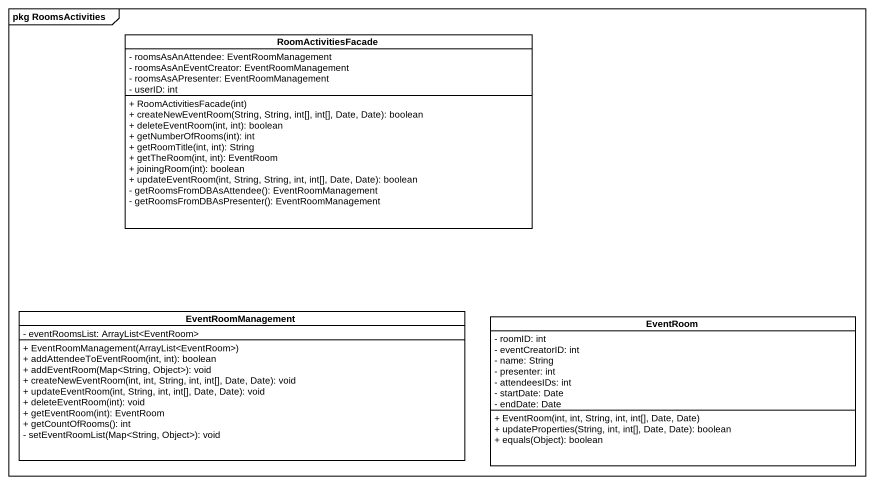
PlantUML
@startuml
mainframe pkg RoomsActivities
hide circle
hide empty members
skinparam classAttributeIconSize 0
class RoomActivitiesFacade {
  - roomsAsAnAttendee: EventRoomManagement
  - roomsAsAnEventCreator: EventRoomManagement
  - roomsAsAPresenter: EventRoomManagement
  - userID: int
  + RoomActivitiesFacade(int)
  + createNewEventRoom(String, String, int[], int[], Date, Date): boolean
  + deleteEventRoom(int, int): boolean
  + getNumberOfRooms(int): int
  + getRoomTitle(int, int): String
  + getTheRoom(int, int): EventRoom
  + joiningRoom(int): boolean
  + updateEventRoom(int, String, String, int, int[], Date, Date): boolean
  - getRoomsFromDBAsAttendee(): EventRoomManagement
  - getRoomsFromDBAsPresenter(): EventRoomManagement
}
class EventRoomManagement {
  - eventRoomsList: ArrayList<EventRoom>
  + EventRoomManagement(ArrayList<EventRoom>)
  + addAttendeeToEventRoom(int, int): boolean
  + addEventRoom(Map<String, Object>): void
  + createNewEventRoom(int, int, String, int, int[], Date, Date): void
  + updateEventRoom(int, String, int, int[], Date, Date): void
  + deleteEventRoom(int): void
  + getEventRoom(int): EventRoom
  + getCountOfRooms(): int
  - setEventRoomList(Map<String, Object>): void
}
class EventRoom {
  - roomID: int
  - eventCreatorID: int
  - name: String
  - presenter: int
  - attendeesIDs: int
  - startDate: Date
  - endDate: Date
  + EventRoom(int, int, String, int, int[], Date, Date)
  + updateProperties(String, int, int[], Date, Date): boolean
  + equals(Object): boolean
}
@enduml
